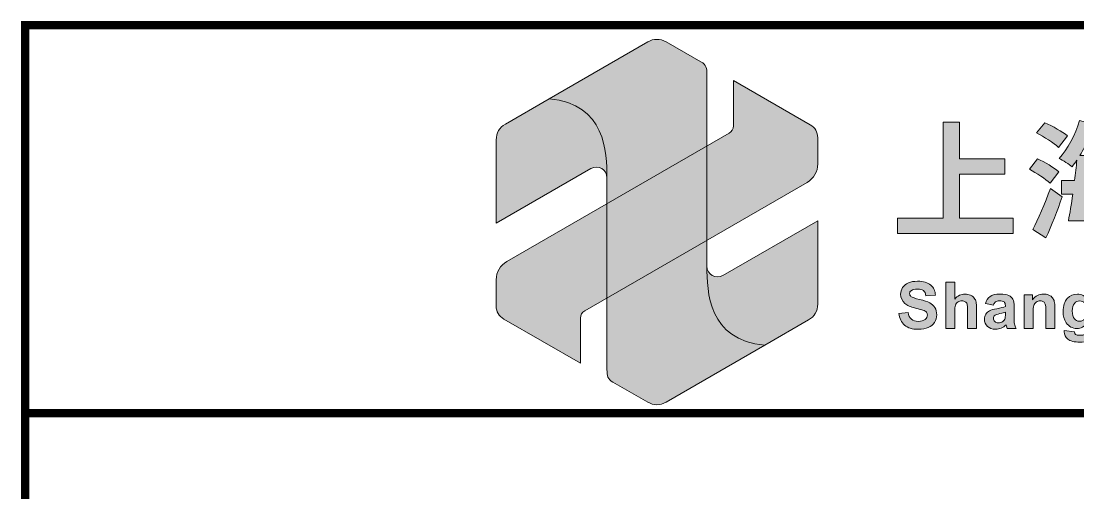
# Model space of a CAD drawing. Extents: x 148 to 221443, y -36682 to 6758.
# Drawn here: x 36044 to 36806, y -21675 to -21334 of the extents above; entities that cross this region are included whole.
import ezdxf

# ---------------------------------------------------------------- set-up
doc = ezdxf.new("R2010")
doc.units = 0
doc.header["$LTSCALE"] = 10
doc.header["$MEASUREMENT"] = 0
doc.layers.add('图层 1', color=7, linetype='Continuous')
doc.layers.add('图框层', color=7, linetype='Continuous', lineweight=15)

# ---------------------------------------------------------------- blocks, each defined once
blk = doc.blocks.new('block 3')
at = {"layer": '图层 1', "true_color": 0x0f208a}
h = blk.add_hatch(color=166, dxfattribs=at)
edge = h.paths.add_edge_path()
edge.add_spline(control_points=[(73.493, -141.42), (73.493, -141.42), (69.748, -143.582), (69.748, -143.582), (71.899, -143.781), (71.944, -145.62), (71.944, -146.584), (71.944, -146.584), (71.944, -153.861), (71.944, -153.861), (71.944, -154.116), (71.964, -154.233), (72.171, -154.351), (72.171, -154.351), (73.493, -155.106), (73.493, -155.106), (73.714, -155.233), (73.967, -155.234), (74.187, -155.106), (74.187, -155.106), (77.933, -152.944), (77.933, -152.944), (75.782, -152.745), (75.736, -150.907), (75.736, -149.942), (75.736, -149.942), (75.736, -142.665), (75.736, -142.665), (75.736, -142.41), (75.716, -142.293), (75.509, -142.175), (75.509, -142.175), (74.187, -141.42), (74.187, -141.42), (73.966, -141.294), (73.714, -141.293), (73.493, -141.42)], knot_values=[0, 0, 0, 0, 1, 1, 1, 2, 2, 2, 3, 3, 3, 4, 4, 4, 5, 5, 5, 6, 6, 6, 7, 7, 7, 8, 8, 8, 9, 9, 9, 10, 10, 10, 11, 11, 11, 12, 12, 12, 12], degree=3, periodic=0)
at = {"layer": '图层 1', "true_color": 0x4cab26}
h = blk.add_hatch(color=74, dxfattribs=at)
edge = h.paths.add_edge_path()
edge.add_spline(control_points=[(79.94, -146.057), (79.94, -146.057), (79.94, -145.06), (79.94, -145.06), (79.94, -144.852), (79.837, -144.673), (79.657, -144.569), (79.657, -144.569), (76.747, -142.889), (76.747, -142.889), (76.747, -142.889), (76.741, -144.609), (76.741, -144.609), (76.74, -144.727), (76.681, -144.828), (76.579, -144.888), (76.579, -144.888), (68.145, -149.76), (68.145, -149.76), (67.888, -149.908), (67.74, -150.163), (67.74, -150.46), (67.74, -150.46), (67.74, -151.457), (67.74, -151.457), (67.74, -151.665), (67.843, -151.844), (68.024, -151.948), (68.024, -151.948), (70.933, -153.628), (70.933, -153.628), (70.933, -153.628), (70.94, -151.91), (70.94, -151.91), (70.94, -151.792), (70.999, -151.69), (71.101, -151.631), (71.101, -151.631), (79.535, -146.758), (79.535, -146.758), (79.793, -146.609), (79.94, -146.354), (79.94, -146.057)], knot_values=[0, 0, 0, 0, 1, 1, 1, 2, 2, 2, 3, 3, 3, 4, 4, 4, 5, 5, 5, 6, 6, 6, 7, 7, 7, 8, 8, 8, 9, 9, 9, 10, 10, 10, 11, 11, 11, 12, 12, 12, 13, 13, 13, 14, 14, 14, 14], degree=3, periodic=0)
at = {"layer": '图层 1', "lineweight": 0}
for points, knots in [([(73.493, -141.42), (73.493, -141.42), (69.748, -143.582), (69.748, -143.582), (71.899, -143.781), (71.944, -145.62), (71.944, -146.584), (71.944, -146.584), (71.944, -153.861), (71.944, -153.861), (71.944, -154.116), (71.964, -154.233), (72.171, -154.351), (72.171, -154.351), (73.493, -155.106), (73.493, -155.106), (73.714, -155.233), (73.967, -155.234), (74.187, -155.106), (74.187, -155.106), (77.933, -152.944), (77.933, -152.944), (75.782, -152.745), (75.736, -150.907), (75.736, -149.942), (75.736, -149.942), (75.736, -142.665), (75.736, -142.665), (75.736, -142.41), (75.716, -142.293), (75.509, -142.175), (75.509, -142.175), (74.187, -141.42), (74.187, -141.42), (73.966, -141.294), (73.714, -141.293), (73.493, -141.42)], [0, 0, 0, 0, 1, 1, 1, 2, 2, 2, 3, 3, 3, 4, 4, 4, 5, 5, 5, 6, 6, 6, 7, 7, 7, 8, 8, 8, 9, 9, 9, 10, 10, 10, 11, 11, 11, 12, 12, 12, 12]), ([(79.94, -146.057), (79.94, -146.057), (79.94, -145.06), (79.94, -145.06), (79.94, -144.852), (79.837, -144.673), (79.657, -144.569), (79.657, -144.569), (76.747, -142.889), (76.747, -142.889), (76.747, -142.889), (76.741, -144.609), (76.741, -144.609), (76.74, -144.727), (76.681, -144.828), (76.579, -144.888), (76.579, -144.888), (68.145, -149.76), (68.145, -149.76), (67.888, -149.908), (67.74, -150.163), (67.74, -150.46), (67.74, -150.46), (67.74, -151.457), (67.74, -151.457), (67.74, -151.665), (67.843, -151.844), (68.024, -151.948), (68.024, -151.948), (70.933, -153.628), (70.933, -153.628), (70.933, -153.628), (70.94, -151.91), (70.94, -151.91), (70.94, -151.792), (70.999, -151.69), (71.101, -151.631), (71.101, -151.631), (79.535, -146.758), (79.535, -146.758), (79.793, -146.609), (79.94, -146.354), (79.94, -146.057)], [0, 0, 0, 0, 1, 1, 1, 2, 2, 2, 3, 3, 3, 4, 4, 4, 5, 5, 5, 6, 6, 6, 7, 7, 7, 8, 8, 8, 9, 9, 9, 10, 10, 10, 11, 11, 11, 12, 12, 12, 13, 13, 13, 14, 14, 14, 14]), ([(69.748, -143.582), (69.748, -143.582), (68.087, -144.541), (68.087, -144.541), (67.867, -144.668), (67.741, -144.887), (67.741, -145.142), (67.741, -145.142), (67.741, -148.31), (67.741, -148.31), (67.741, -148.31), (71.337, -146.234), (71.337, -146.234), (71.608, -146.077), (71.944, -146.272), (71.944, -146.584), (71.944, -145.62), (71.899, -143.781), (69.748, -143.582)], [0, 0, 0, 0, 1, 1, 1, 2, 2, 2, 3, 3, 3, 4, 4, 4, 5, 5, 5, 6, 6, 6, 6]), ([(77.933, -152.944), (77.933, -152.944), (79.593, -151.985), (79.593, -151.985), (79.813, -151.858), (79.94, -151.639), (79.94, -151.384), (79.94, -151.384), (79.94, -148.216), (79.94, -148.216), (79.94, -148.216), (76.343, -150.293), (76.343, -150.293), (76.073, -150.449), (75.736, -150.254), (75.736, -149.942), (75.736, -150.907), (75.782, -152.745), (77.933, -152.944)], [0, 0, 0, 0, 1, 1, 1, 2, 2, 2, 3, 3, 3, 4, 4, 4, 5, 5, 5, 6, 6, 6, 6])]:
    blk.add_open_spline(points, degree=3, knots=knots, dxfattribs=at)
blk = doc.blocks.new('block 5')
at = {"layer": '图层 1', "true_color": 0x0f208a}
h = blk.add_hatch(color=166, dxfattribs=at)
h.dxf.hatch_style = 2
h.paths.add_polyline_path([(87.354, -148.123), (87.354, -148.705), (82.97, -148.705), (82.97, -148.123), (84.701, -148.123), (84.701, -144.471), (85.322, -144.471), (85.322, -145.863), (87.039, -145.863), (87.039, -146.445), (85.322, -146.445), (85.322, -148.123)])
h = blk.add_hatch(color=166, dxfattribs=at)
h.dxf.hatch_style = 2
edge = h.paths.add_edge_path()
edge.add_spline(control_points=[(88.756, -146.79), (88.591, -146.625), (88.242, -146.402), (87.971, -146.256), (87.971, -146.256), (88.281, -145.863), (88.281, -145.863), (88.553, -145.985), (88.911, -146.198), (89.086, -146.353), (89.086, -146.353), (88.756, -146.79), (88.756, -146.79)], knot_values=[0, 0, 0, 0, 1, 1, 1, 2, 2, 2, 3, 3, 3, 4, 4, 4, 4], degree=3, periodic=0)
edge = h.paths.add_edge_path()
edge.add_spline(control_points=[(88.097, -148.55), (88.295, -148.177), (88.562, -147.561), (88.771, -146.993), (88.771, -146.993), (89.212, -147.313), (89.212, -147.313), (89.033, -147.828), (88.814, -148.39), (88.601, -148.866), (88.601, -148.866), (88.097, -148.55), (88.097, -148.55)], knot_values=[0, 0, 0, 0, 1, 1, 1, 2, 2, 2, 3, 3, 3, 4, 4, 4, 4], degree=3, periodic=0)
edge = h.paths.add_edge_path()
edge.add_spline(control_points=[(89.076, -145.427), (88.902, -145.262), (88.523, -145.029), (88.242, -144.879), (88.242, -144.879), (88.562, -144.491), (88.562, -144.491), (88.844, -144.622), (89.227, -144.835), (89.421, -144.99), (89.421, -144.99), (89.076, -145.427), (89.076, -145.427)], knot_values=[0, 0, 0, 0, 1, 1, 1, 2, 2, 2, 3, 3, 3, 4, 4, 4, 4], degree=3, periodic=0)
edge = h.paths.add_edge_path()
edge.add_spline(control_points=[(92.117, -147.212), (92.103, -147.406), (92.088, -147.575), (92.074, -147.726), (92.074, -147.726), (92.37, -147.726), (92.37, -147.726), (92.37, -147.726), (92.37, -148.216), (92.37, -148.216), (92.37, -148.216), (92.011, -148.216), (92.011, -148.216), (91.972, -148.448), (91.923, -148.584), (91.865, -148.667), (91.754, -148.817), (91.632, -148.861), (91.472, -148.885), (91.327, -148.909), (91.094, -148.909), (90.866, -148.895), (90.856, -148.759), (90.798, -148.555), (90.716, -148.424), (90.929, -148.444), (91.118, -148.444), (91.215, -148.444), (91.298, -148.444), (91.341, -148.429), (91.395, -148.366), (91.414, -148.337), (91.438, -148.293), (91.458, -148.216), (91.458, -148.216), (89.455, -148.216), (89.455, -148.216), (89.508, -147.939), (89.566, -147.585), (89.62, -147.212), (89.62, -147.212), (89.188, -147.212), (89.188, -147.212), (89.188, -147.212), (89.188, -146.688), (89.188, -146.688), (89.188, -146.688), (89.687, -146.688), (89.687, -146.688), (89.721, -146.426), (89.75, -146.164), (89.775, -145.917), (89.716, -146.004), (89.653, -146.087), (89.595, -146.164), (89.484, -146.077), (89.236, -145.921), (89.101, -145.849), (89.426, -145.504), (89.712, -144.947), (89.877, -144.413), (89.877, -144.413), (90.434, -144.554), (90.434, -144.554), (90.396, -144.665), (90.352, -144.787), (90.303, -144.903), (90.303, -144.903), (92.365, -144.903), (92.365, -144.903), (92.365, -144.903), (92.365, -145.417), (92.365, -145.417), (92.365, -145.417), (90.066, -145.417), (90.066, -145.417), (90.008, -145.529), (89.954, -145.635), (89.891, -145.737), (89.891, -145.737), (92.185, -145.737), (92.185, -145.737), (92.185, -145.737), (92.185, -145.907), (92.18, -145.98), (92.171, -146.237), (92.156, -146.47), (92.146, -146.688), (92.146, -146.688), (92.491, -146.688), (92.491, -146.688), (92.491, -146.688), (92.491, -147.212), (92.491, -147.212), (92.491, -147.212), (92.117, -147.212), (92.117, -147.212)], knot_values=[0, 0, 0, 0, 1, 1, 1, 2, 2, 2, 3, 3, 3, 4, 4, 4, 5, 5, 5, 6, 6, 6, 7, 7, 7, 8, 8, 8, 9, 9, 9, 10, 10, 10, 11, 11, 11, 12, 12, 12, 13, 13, 13, 14, 14, 14, 15, 15, 15, 16, 16, 16, 17, 17, 17, 18, 18, 18, 19, 19, 19, 20, 20, 20, 21, 21, 21, 22, 22, 22, 23, 23, 23, 24, 24, 24, 25, 25, 25, 26, 26, 26, 27, 27, 27, 28, 28, 28, 29, 29, 29, 30, 30, 30, 31, 31, 31, 32, 32, 32, 32], degree=3, periodic=0)
edge = h.paths.add_edge_path()
edge.add_spline(control_points=[(90.153, -147.212), (90.129, -147.391), (90.105, -147.561), (90.08, -147.726), (90.08, -147.726), (90.813, -147.726), (90.813, -147.726), (90.696, -147.595), (90.531, -147.444), (90.391, -147.328), (90.391, -147.328), (90.575, -147.212), (90.575, -147.212), (90.575, -147.212), (90.153, -147.212), (90.153, -147.212)], knot_values=[0, 0, 0, 0, 1, 1, 1, 2, 2, 2, 3, 3, 3, 4, 4, 4, 5, 5, 5, 5], degree=3, periodic=0)
edge = h.paths.add_edge_path()
edge.add_spline(control_points=[(90.279, -146.227), (90.26, -146.382), (90.24, -146.533), (90.221, -146.688), (90.221, -146.688), (90.876, -146.688), (90.876, -146.688), (90.779, -146.571), (90.643, -146.441), (90.522, -146.334), (90.522, -146.334), (90.686, -146.227), (90.686, -146.227), (90.686, -146.227), (90.279, -146.227), (90.279, -146.227)], knot_values=[0, 0, 0, 0, 1, 1, 1, 2, 2, 2, 3, 3, 3, 4, 4, 4, 5, 5, 5, 5], degree=3, periodic=0)
edge = h.paths.add_edge_path()
edge.add_spline(control_points=[(91.54, -147.726), (91.56, -147.58), (91.574, -147.415), (91.589, -147.212), (91.589, -147.212), (90.808, -147.212), (90.808, -147.212), (90.968, -147.343), (91.142, -147.498), (91.239, -147.619), (91.239, -147.619), (91.084, -147.726), (91.084, -147.726), (91.084, -147.726), (91.54, -147.726), (91.54, -147.726)], knot_values=[0, 0, 0, 0, 1, 1, 1, 2, 2, 2, 3, 3, 3, 4, 4, 4, 5, 5, 5, 5], degree=3, periodic=0)
edge = h.paths.add_edge_path()
edge.add_spline(control_points=[(90.919, -146.227), (91.055, -146.348), (91.205, -146.489), (91.288, -146.596), (91.288, -146.596), (91.152, -146.688), (91.152, -146.688), (91.152, -146.688), (91.618, -146.688), (91.618, -146.688), (91.623, -146.542), (91.632, -146.392), (91.637, -146.227), (91.637, -146.227), (90.919, -146.227), (90.919, -146.227)], knot_values=[0, 0, 0, 0, 1, 1, 1, 2, 2, 2, 3, 3, 3, 4, 4, 4, 5, 5, 5, 5], degree=3, periodic=0)
at = {"layer": '图层 1', "lineweight": 0}
blk.add_lwpolyline([(87.354, -148.123), (87.354, -148.705), (82.97, -148.705), (82.97, -148.123), (84.701, -148.123), (84.701, -144.471), (85.322, -144.471), (85.322, -145.863), (87.039, -145.863), (87.039, -146.445), (85.322, -146.445), (85.322, -148.123), (87.354, -148.123)], dxfattribs=at)
for points, knots in [([(89.076, -145.427), (88.902, -145.262), (88.523, -145.029), (88.242, -144.879), (88.242, -144.879), (88.562, -144.491), (88.562, -144.491), (88.844, -144.622), (89.227, -144.835), (89.421, -144.99), (89.421, -144.99), (89.076, -145.427), (89.076, -145.427)], [0, 0, 0, 0, 1, 1, 1, 2, 2, 2, 3, 3, 3, 4, 4, 4, 4]), ([(92.117, -147.212), (92.103, -147.406), (92.088, -147.575), (92.074, -147.726), (92.074, -147.726), (92.37, -147.726), (92.37, -147.726), (92.37, -147.726), (92.37, -148.216), (92.37, -148.216), (92.37, -148.216), (92.011, -148.216), (92.011, -148.216), (91.972, -148.448), (91.923, -148.584), (91.865, -148.667), (91.754, -148.817), (91.632, -148.861), (91.472, -148.885), (91.327, -148.909), (91.094, -148.909), (90.866, -148.895), (90.856, -148.759), (90.798, -148.555), (90.716, -148.424), (90.929, -148.444), (91.118, -148.444), (91.215, -148.444), (91.298, -148.444), (91.341, -148.429), (91.395, -148.366), (91.414, -148.337), (91.438, -148.293), (91.458, -148.216), (91.458, -148.216), (89.455, -148.216), (89.455, -148.216), (89.508, -147.939), (89.566, -147.585), (89.62, -147.212), (89.62, -147.212), (89.188, -147.212), (89.188, -147.212), (89.188, -147.212), (89.188, -146.688), (89.188, -146.688), (89.188, -146.688), (89.687, -146.688), (89.687, -146.688), (89.721, -146.426), (89.75, -146.164), (89.775, -145.917), (89.716, -146.004), (89.653, -146.087), (89.595, -146.164), (89.484, -146.077), (89.236, -145.921), (89.101, -145.849), (89.426, -145.504), (89.712, -144.947), (89.877, -144.413), (89.877, -144.413), (90.434, -144.554), (90.434, -144.554), (90.396, -144.665), (90.352, -144.787), (90.303, -144.903), (90.303, -144.903), (92.365, -144.903), (92.365, -144.903), (92.365, -144.903), (92.365, -145.417), (92.365, -145.417), (92.365, -145.417), (90.066, -145.417), (90.066, -145.417), (90.008, -145.529), (89.954, -145.635), (89.891, -145.737), (89.891, -145.737), (92.185, -145.737), (92.185, -145.737), (92.185, -145.737), (92.185, -145.907), (92.18, -145.98), (92.171, -146.237), (92.156, -146.47), (92.146, -146.688), (92.146, -146.688), (92.491, -146.688), (92.491, -146.688), (92.491, -146.688), (92.491, -147.212), (92.491, -147.212), (92.491, -147.212), (92.117, -147.212), (92.117, -147.212)], [0, 0, 0, 0, 1, 1, 1, 2, 2, 2, 3, 3, 3, 4, 4, 4, 5, 5, 5, 6, 6, 6, 7, 7, 7, 8, 8, 8, 9, 9, 9, 10, 10, 10, 11, 11, 11, 12, 12, 12, 13, 13, 13, 14, 14, 14, 15, 15, 15, 16, 16, 16, 17, 17, 17, 18, 18, 18, 19, 19, 19, 20, 20, 20, 21, 21, 21, 22, 22, 22, 23, 23, 23, 24, 24, 24, 25, 25, 25, 26, 26, 26, 27, 27, 27, 28, 28, 28, 29, 29, 29, 30, 30, 30, 31, 31, 31, 32, 32, 32, 32]), ([(88.756, -146.79), (88.591, -146.625), (88.242, -146.402), (87.971, -146.256), (87.971, -146.256), (88.281, -145.863), (88.281, -145.863), (88.553, -145.985), (88.911, -146.198), (89.086, -146.353), (89.086, -146.353), (88.756, -146.79), (88.756, -146.79)], [0, 0, 0, 0, 1, 1, 1, 2, 2, 2, 3, 3, 3, 4, 4, 4, 4]), ([(88.097, -148.55), (88.295, -148.177), (88.562, -147.561), (88.771, -146.993), (88.771, -146.993), (89.212, -147.313), (89.212, -147.313), (89.033, -147.828), (88.814, -148.39), (88.601, -148.866), (88.601, -148.866), (88.097, -148.55), (88.097, -148.55)], [0, 0, 0, 0, 1, 1, 1, 2, 2, 2, 3, 3, 3, 4, 4, 4, 4])]:
    blk.add_open_spline(points, degree=3, knots=knots, dxfattribs=at)
blk = doc.blocks.new('block 6')
at = {"layer": '图层 1', "true_color": 0x0f208a}
h = blk.add_hatch(color=166, dxfattribs=at)
h.dxf.hatch_style = 2
edge = h.paths.add_edge_path()
edge.add_spline(control_points=[(83.022, -151.732), (83.022, -151.732), (83.369, -151.699), (83.369, -151.699), (83.389, -151.815), (83.432, -151.9), (83.496, -151.955), (83.559, -152.009), (83.645, -152.037), (83.754, -152.037), (83.868, -152.037), (83.955, -152.012), (84.013, -151.964), (84.071, -151.915), (84.1, -151.858), (84.1, -151.794), (84.1, -151.752), (84.088, -151.716), (84.063, -151.687), (84.039, -151.658), (83.996, -151.632), (83.935, -151.611), (83.893, -151.597), (83.798, -151.571), (83.65, -151.534), (83.459, -151.486), (83.325, -151.428), (83.248, -151.36), (83.14, -151.262), (83.086, -151.144), (83.086, -151.005), (83.086, -150.915), (83.111, -150.831), (83.162, -150.753), (83.213, -150.675), (83.287, -150.615), (83.383, -150.574), (83.478, -150.533), (83.594, -150.513), (83.729, -150.513), (83.951, -150.513), (84.117, -150.561), (84.229, -150.658), (84.341, -150.755), (84.4, -150.885), (84.405, -151.047), (84.405, -151.047), (84.049, -151.063), (84.049, -151.063), (84.034, -150.972), (84.001, -150.907), (83.951, -150.867), (83.901, -150.827), (83.826, -150.808), (83.726, -150.808), (83.622, -150.808), (83.541, -150.829), (83.483, -150.871), (83.445, -150.899), (83.426, -150.935), (83.426, -150.981), (83.426, -151.022), (83.444, -151.058), (83.479, -151.087), (83.524, -151.125), (83.633, -151.165), (83.806, -151.206), (83.98, -151.247), (84.108, -151.289), (84.191, -151.332), (84.274, -151.376), (84.339, -151.436), (84.386, -151.512), (84.432, -151.587), (84.456, -151.681), (84.456, -151.792), (84.456, -151.894), (84.428, -151.988), (84.372, -152.076), (84.315, -152.164), (84.236, -152.23), (84.134, -152.273), (84.031, -152.316), (83.903, -152.337), (83.75, -152.337), (83.527, -152.337), (83.356, -152.286), (83.236, -152.183), (83.117, -152.08), (83.046, -151.929), (83.022, -151.732)], knot_values=[0, 0, 0, 0, 1, 1, 1, 2, 2, 2, 3, 3, 3, 4, 4, 4, 5, 5, 5, 6, 6, 6, 7, 7, 7, 8, 8, 8, 9, 9, 9, 10, 10, 10, 11, 11, 11, 12, 12, 12, 13, 13, 13, 14, 14, 14, 15, 15, 15, 16, 16, 16, 17, 17, 17, 18, 18, 18, 19, 19, 19, 20, 20, 20, 21, 21, 21, 22, 22, 22, 23, 23, 23, 24, 24, 24, 25, 25, 25, 26, 26, 26, 27, 27, 27, 28, 28, 28, 29, 29, 29, 30, 30, 30, 30], degree=3, periodic=0)
h = blk.add_hatch(color=166, dxfattribs=at)
h.dxf.hatch_style = 2
edge = h.paths.add_edge_path()
edge.add_spline(control_points=[(85.139, -150.543), (85.139, -150.543), (85.139, -151.191), (85.139, -151.191), (85.248, -151.064), (85.378, -151), (85.53, -151), (85.608, -151), (85.678, -151.014), (85.74, -151.043), (85.803, -151.072), (85.85, -151.109), (85.882, -151.154), (85.913, -151.199), (85.935, -151.249), (85.947, -151.303), (85.958, -151.358), (85.964, -151.442), (85.964, -151.557), (85.964, -151.557), (85.964, -152.306), (85.964, -152.306), (85.964, -152.306), (85.626, -152.306), (85.626, -152.306), (85.626, -152.306), (85.626, -151.631), (85.626, -151.631), (85.626, -151.497), (85.62, -151.412), (85.607, -151.376), (85.594, -151.34), (85.571, -151.311), (85.539, -151.29), (85.506, -151.269), (85.466, -151.258), (85.417, -151.258), (85.361, -151.258), (85.31, -151.272), (85.266, -151.299), (85.222, -151.327), (85.19, -151.368), (85.169, -151.423), (85.149, -151.477), (85.139, -151.559), (85.139, -151.666), (85.139, -151.666), (85.139, -152.306), (85.139, -152.306), (85.139, -152.306), (84.801, -152.306), (84.801, -152.306), (84.801, -152.306), (84.801, -150.543), (84.801, -150.543), (84.801, -150.543), (85.139, -150.543), (85.139, -150.543)], knot_values=[0, 0, 0, 0, 1, 1, 1, 2, 2, 2, 3, 3, 3, 4, 4, 4, 5, 5, 5, 6, 6, 6, 7, 7, 7, 8, 8, 8, 9, 9, 9, 10, 10, 10, 11, 11, 11, 12, 12, 12, 13, 13, 13, 14, 14, 14, 15, 15, 15, 16, 16, 16, 17, 17, 17, 18, 18, 18, 19, 19, 19, 19], degree=3, periodic=0)
h = blk.add_hatch(color=166, dxfattribs=at)
h.dxf.hatch_style = 2
edge = h.paths.add_edge_path()
edge.add_spline(control_points=[(86.608, -151.418), (86.608, -151.418), (86.302, -151.363), (86.302, -151.363), (86.336, -151.24), (86.396, -151.148), (86.48, -151.089), (86.564, -151.03), (86.689, -151), (86.855, -151), (87.006, -151), (87.118, -151.018), (87.192, -151.053), (87.265, -151.089), (87.317, -151.134), (87.347, -151.189), (87.377, -151.244), (87.393, -151.345), (87.393, -151.492), (87.393, -151.492), (87.389, -151.886), (87.389, -151.886), (87.389, -151.998), (87.394, -152.081), (87.405, -152.135), (87.416, -152.188), (87.436, -152.245), (87.466, -152.306), (87.466, -152.306), (87.132, -152.306), (87.132, -152.306), (87.123, -152.284), (87.112, -152.25), (87.099, -152.206), (87.093, -152.186), (87.089, -152.173), (87.087, -152.166), (87.029, -152.223), (86.968, -152.265), (86.902, -152.293), (86.836, -152.321), (86.766, -152.335), (86.691, -152.335), (86.56, -152.335), (86.456, -152.299), (86.38, -152.228), (86.305, -152.156), (86.267, -152.066), (86.267, -151.957), (86.267, -151.885), (86.284, -151.821), (86.319, -151.764), (86.353, -151.708), (86.401, -151.664), (86.463, -151.634), (86.526, -151.604), (86.615, -151.578), (86.732, -151.555), (86.89, -151.526), (87, -151.498), (87.061, -151.473), (87.061, -151.473), (87.061, -151.439), (87.061, -151.439), (87.061, -151.374), (87.045, -151.328), (87.012, -151.3), (86.98, -151.272), (86.92, -151.258), (86.831, -151.258), (86.771, -151.258), (86.724, -151.27), (86.69, -151.294), (86.657, -151.318), (86.629, -151.359), (86.608, -151.418)], knot_values=[0, 0, 0, 0, 1, 1, 1, 2, 2, 2, 3, 3, 3, 4, 4, 4, 5, 5, 5, 6, 6, 6, 7, 7, 7, 8, 8, 8, 9, 9, 9, 10, 10, 10, 11, 11, 11, 12, 12, 12, 13, 13, 13, 14, 14, 14, 15, 15, 15, 16, 16, 16, 17, 17, 17, 18, 18, 18, 19, 19, 19, 20, 20, 20, 21, 21, 21, 22, 22, 22, 23, 23, 23, 24, 24, 24, 25, 25, 25, 25], degree=3, periodic=0)
edge = h.paths.add_edge_path()
edge.add_spline(control_points=[(87.061, -151.692), (87.017, -151.707), (86.949, -151.724), (86.855, -151.744), (86.761, -151.764), (86.7, -151.784), (86.671, -151.803), (86.627, -151.834), (86.605, -151.874), (86.605, -151.923), (86.605, -151.969), (86.622, -152.011), (86.658, -152.045), (86.693, -152.08), (86.738, -152.097), (86.792, -152.097), (86.853, -152.097), (86.911, -152.077), (86.967, -152.037), (87.008, -152.006), (87.034, -151.969), (87.047, -151.925), (87.056, -151.896), (87.061, -151.841), (87.061, -151.76), (87.061, -151.76), (87.061, -151.692), (87.061, -151.692)], knot_values=[0, 0, 0, 0, 1, 1, 1, 2, 2, 2, 3, 3, 3, 4, 4, 4, 5, 5, 5, 6, 6, 6, 7, 7, 7, 8, 8, 8, 9, 9, 9, 9], degree=3, periodic=0)
h = blk.add_hatch(color=166, dxfattribs=at)
h.dxf.hatch_style = 2
edge = h.paths.add_edge_path()
edge.add_spline(control_points=[(88.937, -152.306), (88.937, -152.306), (88.599, -152.306), (88.599, -152.306), (88.599, -152.306), (88.599, -151.654), (88.599, -151.654), (88.599, -151.516), (88.591, -151.427), (88.577, -151.386), (88.563, -151.346), (88.539, -151.315), (88.507, -151.292), (88.474, -151.27), (88.435, -151.258), (88.389, -151.258), (88.331, -151.258), (88.278, -151.274), (88.232, -151.307), (88.185, -151.339), (88.153, -151.381), (88.136, -151.434), (88.119, -151.487), (88.11, -151.585), (88.11, -151.728), (88.11, -151.728), (88.11, -152.306), (88.11, -152.306), (88.11, -152.306), (87.772, -152.306), (87.772, -152.306), (87.772, -152.306), (87.772, -151.029), (87.772, -151.029), (87.772, -151.029), (88.086, -151.029), (88.086, -151.029), (88.086, -151.029), (88.086, -151.216), (88.086, -151.216), (88.198, -151.072), (88.338, -151), (88.507, -151), (88.582, -151), (88.65, -151.013), (88.712, -151.04), (88.774, -151.067), (88.82, -151.101), (88.852, -151.143), (88.883, -151.185), (88.906, -151.232), (88.918, -151.285), (88.93, -151.338), (88.937, -151.413), (88.937, -151.512), (88.937, -151.512), (88.937, -152.306), (88.937, -152.306)], knot_values=[0, 0, 0, 0, 1, 1, 1, 2, 2, 2, 3, 3, 3, 4, 4, 4, 5, 5, 5, 6, 6, 6, 7, 7, 7, 8, 8, 8, 9, 9, 9, 10, 10, 10, 11, 11, 11, 12, 12, 12, 13, 13, 13, 14, 14, 14, 15, 15, 15, 16, 16, 16, 17, 17, 17, 18, 18, 18, 19, 19, 19, 19], degree=3, periodic=0)
h = blk.add_hatch(color=166, dxfattribs=at)
h.dxf.hatch_style = 2
edge = h.paths.add_edge_path()
edge.add_spline(control_points=[(89.297, -152.39), (89.297, -152.39), (89.683, -152.437), (89.683, -152.437), (89.69, -152.482), (89.705, -152.513), (89.728, -152.53), (89.76, -152.554), (89.811, -152.566), (89.879, -152.566), (89.968, -152.566), (90.034, -152.552), (90.078, -152.526), (90.108, -152.508), (90.13, -152.48), (90.145, -152.441), (90.156, -152.412), (90.161, -152.361), (90.161, -152.286), (90.161, -152.286), (90.161, -152.099), (90.161, -152.099), (90.06, -152.237), (89.932, -152.306), (89.778, -152.306), (89.607, -152.306), (89.471, -152.233), (89.371, -152.088), (89.292, -151.973), (89.253, -151.831), (89.253, -151.66), (89.253, -151.446), (89.304, -151.282), (89.407, -151.169), (89.51, -151.056), (89.638, -151), (89.792, -151), (89.95, -151), (90.08, -151.069), (90.182, -151.208), (90.182, -151.208), (90.182, -151.029), (90.182, -151.029), (90.182, -151.029), (90.499, -151.029), (90.499, -151.029), (90.499, -151.029), (90.499, -152.175), (90.499, -152.175), (90.499, -152.326), (90.486, -152.438), (90.461, -152.513), (90.437, -152.587), (90.402, -152.646), (90.357, -152.688), (90.312, -152.731), (90.252, -152.764), (90.177, -152.788), (90.102, -152.812), (90.007, -152.824), (89.893, -152.824), (89.676, -152.824), (89.523, -152.787), (89.432, -152.713), (89.341, -152.639), (89.296, -152.545), (89.296, -152.431), (89.296, -152.42), (89.297, -152.406), (89.297, -152.39)], knot_values=[0, 0, 0, 0, 1, 1, 1, 2, 2, 2, 3, 3, 3, 4, 4, 4, 5, 5, 5, 6, 6, 6, 7, 7, 7, 8, 8, 8, 9, 9, 9, 10, 10, 10, 11, 11, 11, 12, 12, 12, 13, 13, 13, 14, 14, 14, 15, 15, 15, 16, 16, 16, 17, 17, 17, 18, 18, 18, 19, 19, 19, 20, 20, 20, 21, 21, 21, 22, 22, 22, 23, 23, 23, 23], degree=3, periodic=0)
edge = h.paths.add_edge_path()
edge.add_spline(control_points=[(89.599, -151.641), (89.599, -151.776), (89.626, -151.876), (89.678, -151.938), (89.73, -152.002), (89.795, -152.033), (89.872, -152.033), (89.955, -152.033), (90.024, -152.001), (90.081, -151.936), (90.138, -151.872), (90.167, -151.776), (90.167, -151.649), (90.167, -151.517), (90.14, -151.419), (90.085, -151.355), (90.031, -151.291), (89.962, -151.258), (89.878, -151.258), (89.797, -151.258), (89.73, -151.29), (89.678, -151.353), (89.626, -151.416), (89.599, -151.512), (89.599, -151.641)], knot_values=[0, 0, 0, 0, 1, 1, 1, 2, 2, 2, 3, 3, 3, 4, 4, 4, 5, 5, 5, 6, 6, 6, 7, 7, 7, 8, 8, 8, 8], degree=3, periodic=0)
at = {"layer": '图层 1', "lineweight": 0}
for points, knots in [([(83.022, -151.732), (83.022, -151.732), (83.369, -151.699), (83.369, -151.699), (83.389, -151.815), (83.432, -151.9), (83.496, -151.955), (83.559, -152.009), (83.645, -152.037), (83.754, -152.037), (83.868, -152.037), (83.955, -152.012), (84.013, -151.964), (84.071, -151.915), (84.1, -151.858), (84.1, -151.794), (84.1, -151.752), (84.088, -151.716), (84.063, -151.687), (84.039, -151.658), (83.996, -151.632), (83.935, -151.611), (83.893, -151.597), (83.798, -151.571), (83.65, -151.534), (83.459, -151.486), (83.325, -151.428), (83.248, -151.36), (83.14, -151.262), (83.086, -151.144), (83.086, -151.005), (83.086, -150.915), (83.111, -150.831), (83.162, -150.753), (83.213, -150.675), (83.287, -150.615), (83.383, -150.574), (83.478, -150.533), (83.594, -150.513), (83.729, -150.513), (83.951, -150.513), (84.117, -150.561), (84.229, -150.658), (84.341, -150.755), (84.4, -150.885), (84.405, -151.047), (84.405, -151.047), (84.049, -151.063), (84.049, -151.063), (84.034, -150.972), (84.001, -150.907), (83.951, -150.867), (83.901, -150.827), (83.826, -150.808), (83.726, -150.808), (83.622, -150.808), (83.541, -150.829), (83.483, -150.871), (83.445, -150.899), (83.426, -150.935), (83.426, -150.981), (83.426, -151.022), (83.444, -151.058), (83.479, -151.087), (83.524, -151.125), (83.633, -151.165), (83.806, -151.206), (83.98, -151.247), (84.108, -151.289), (84.191, -151.332), (84.274, -151.376), (84.339, -151.436), (84.386, -151.512), (84.432, -151.587), (84.456, -151.681), (84.456, -151.792), (84.456, -151.894), (84.428, -151.988), (84.372, -152.076), (84.315, -152.164), (84.236, -152.23), (84.134, -152.273), (84.031, -152.316), (83.903, -152.337), (83.75, -152.337), (83.527, -152.337), (83.356, -152.286), (83.236, -152.183), (83.117, -152.08), (83.046, -151.929), (83.022, -151.732)], [0, 0, 0, 0, 1, 1, 1, 2, 2, 2, 3, 3, 3, 4, 4, 4, 5, 5, 5, 6, 6, 6, 7, 7, 7, 8, 8, 8, 9, 9, 9, 10, 10, 10, 11, 11, 11, 12, 12, 12, 13, 13, 13, 14, 14, 14, 15, 15, 15, 16, 16, 16, 17, 17, 17, 18, 18, 18, 19, 19, 19, 20, 20, 20, 21, 21, 21, 22, 22, 22, 23, 23, 23, 24, 24, 24, 25, 25, 25, 26, 26, 26, 27, 27, 27, 28, 28, 28, 29, 29, 29, 30, 30, 30, 30]), ([(85.139, -150.543), (85.139, -150.543), (85.139, -151.191), (85.139, -151.191), (85.248, -151.064), (85.378, -151), (85.53, -151), (85.608, -151), (85.678, -151.014), (85.74, -151.043), (85.803, -151.072), (85.85, -151.109), (85.882, -151.154), (85.913, -151.199), (85.935, -151.249), (85.947, -151.303), (85.958, -151.358), (85.964, -151.442), (85.964, -151.557), (85.964, -151.557), (85.964, -152.306), (85.964, -152.306), (85.964, -152.306), (85.626, -152.306), (85.626, -152.306), (85.626, -152.306), (85.626, -151.631), (85.626, -151.631), (85.626, -151.497), (85.62, -151.412), (85.607, -151.376), (85.594, -151.34), (85.571, -151.311), (85.539, -151.29), (85.506, -151.269), (85.466, -151.258), (85.417, -151.258), (85.361, -151.258), (85.31, -151.272), (85.266, -151.299), (85.222, -151.327), (85.19, -151.368), (85.169, -151.423), (85.149, -151.477), (85.139, -151.559), (85.139, -151.666), (85.139, -151.666), (85.139, -152.306), (85.139, -152.306), (85.139, -152.306), (84.801, -152.306), (84.801, -152.306), (84.801, -152.306), (84.801, -150.543), (84.801, -150.543), (84.801, -150.543), (85.139, -150.543), (85.139, -150.543)], [0, 0, 0, 0, 1, 1, 1, 2, 2, 2, 3, 3, 3, 4, 4, 4, 5, 5, 5, 6, 6, 6, 7, 7, 7, 8, 8, 8, 9, 9, 9, 10, 10, 10, 11, 11, 11, 12, 12, 12, 13, 13, 13, 14, 14, 14, 15, 15, 15, 16, 16, 16, 17, 17, 17, 18, 18, 18, 19, 19, 19, 19]), ([(86.608, -151.418), (86.608, -151.418), (86.302, -151.363), (86.302, -151.363), (86.336, -151.24), (86.396, -151.148), (86.48, -151.089), (86.564, -151.03), (86.689, -151), (86.855, -151), (87.006, -151), (87.118, -151.018), (87.192, -151.053), (87.265, -151.089), (87.317, -151.134), (87.347, -151.189), (87.377, -151.244), (87.393, -151.345), (87.393, -151.492), (87.393, -151.492), (87.389, -151.886), (87.389, -151.886), (87.389, -151.998), (87.394, -152.081), (87.405, -152.135), (87.416, -152.188), (87.436, -152.245), (87.466, -152.306), (87.466, -152.306), (87.132, -152.306), (87.132, -152.306), (87.123, -152.284), (87.112, -152.25), (87.099, -152.206), (87.093, -152.186), (87.089, -152.173), (87.087, -152.166), (87.029, -152.223), (86.968, -152.265), (86.902, -152.293), (86.836, -152.321), (86.766, -152.335), (86.691, -152.335), (86.56, -152.335), (86.456, -152.299), (86.38, -152.228), (86.305, -152.156), (86.267, -152.066), (86.267, -151.957), (86.267, -151.885), (86.284, -151.821), (86.319, -151.764), (86.353, -151.708), (86.401, -151.664), (86.463, -151.634), (86.526, -151.604), (86.615, -151.578), (86.732, -151.555), (86.89, -151.526), (87, -151.498), (87.061, -151.473), (87.061, -151.473), (87.061, -151.439), (87.061, -151.439), (87.061, -151.374), (87.045, -151.328), (87.012, -151.3), (86.98, -151.272), (86.92, -151.258), (86.831, -151.258), (86.771, -151.258), (86.724, -151.27), (86.69, -151.294), (86.657, -151.318), (86.629, -151.359), (86.608, -151.418)], [0, 0, 0, 0, 1, 1, 1, 2, 2, 2, 3, 3, 3, 4, 4, 4, 5, 5, 5, 6, 6, 6, 7, 7, 7, 8, 8, 8, 9, 9, 9, 10, 10, 10, 11, 11, 11, 12, 12, 12, 13, 13, 13, 14, 14, 14, 15, 15, 15, 16, 16, 16, 17, 17, 17, 18, 18, 18, 19, 19, 19, 20, 20, 20, 21, 21, 21, 22, 22, 22, 23, 23, 23, 24, 24, 24, 25, 25, 25, 25]), ([(88.937, -152.306), (88.937, -152.306), (88.599, -152.306), (88.599, -152.306), (88.599, -152.306), (88.599, -151.654), (88.599, -151.654), (88.599, -151.516), (88.591, -151.427), (88.577, -151.386), (88.563, -151.346), (88.539, -151.315), (88.507, -151.292), (88.474, -151.27), (88.435, -151.258), (88.389, -151.258), (88.331, -151.258), (88.278, -151.274), (88.232, -151.307), (88.185, -151.339), (88.153, -151.381), (88.136, -151.434), (88.119, -151.487), (88.11, -151.585), (88.11, -151.728), (88.11, -151.728), (88.11, -152.306), (88.11, -152.306), (88.11, -152.306), (87.772, -152.306), (87.772, -152.306), (87.772, -152.306), (87.772, -151.029), (87.772, -151.029), (87.772, -151.029), (88.086, -151.029), (88.086, -151.029), (88.086, -151.029), (88.086, -151.216), (88.086, -151.216), (88.198, -151.072), (88.338, -151), (88.507, -151), (88.582, -151), (88.65, -151.013), (88.712, -151.04), (88.774, -151.067), (88.82, -151.101), (88.852, -151.143), (88.883, -151.185), (88.906, -151.232), (88.918, -151.285), (88.93, -151.338), (88.937, -151.413), (88.937, -151.512), (88.937, -151.512), (88.937, -152.306), (88.937, -152.306)], [0, 0, 0, 0, 1, 1, 1, 2, 2, 2, 3, 3, 3, 4, 4, 4, 5, 5, 5, 6, 6, 6, 7, 7, 7, 8, 8, 8, 9, 9, 9, 10, 10, 10, 11, 11, 11, 12, 12, 12, 13, 13, 13, 14, 14, 14, 15, 15, 15, 16, 16, 16, 17, 17, 17, 18, 18, 18, 19, 19, 19, 19]), ([(89.297, -152.39), (89.297, -152.39), (89.683, -152.437), (89.683, -152.437), (89.69, -152.482), (89.705, -152.513), (89.728, -152.53), (89.76, -152.554), (89.811, -152.566), (89.879, -152.566), (89.968, -152.566), (90.034, -152.552), (90.078, -152.526), (90.108, -152.508), (90.13, -152.48), (90.145, -152.441), (90.156, -152.412), (90.161, -152.361), (90.161, -152.286), (90.161, -152.286), (90.161, -152.099), (90.161, -152.099), (90.06, -152.237), (89.932, -152.306), (89.778, -152.306), (89.607, -152.306), (89.471, -152.233), (89.371, -152.088), (89.292, -151.973), (89.253, -151.831), (89.253, -151.66), (89.253, -151.446), (89.304, -151.282), (89.407, -151.169), (89.51, -151.056), (89.638, -151), (89.792, -151), (89.95, -151), (90.08, -151.069), (90.182, -151.208), (90.182, -151.208), (90.182, -151.029), (90.182, -151.029), (90.182, -151.029), (90.499, -151.029), (90.499, -151.029), (90.499, -151.029), (90.499, -152.175), (90.499, -152.175), (90.499, -152.326), (90.486, -152.438), (90.461, -152.513), (90.437, -152.587), (90.402, -152.646), (90.357, -152.688), (90.312, -152.731), (90.252, -152.764), (90.177, -152.788), (90.102, -152.812), (90.007, -152.824), (89.893, -152.824), (89.676, -152.824), (89.523, -152.787), (89.432, -152.713), (89.341, -152.639), (89.296, -152.545), (89.296, -152.431), (89.296, -152.42), (89.297, -152.406), (89.297, -152.39)], [0, 0, 0, 0, 1, 1, 1, 2, 2, 2, 3, 3, 3, 4, 4, 4, 5, 5, 5, 6, 6, 6, 7, 7, 7, 8, 8, 8, 9, 9, 9, 10, 10, 10, 11, 11, 11, 12, 12, 12, 13, 13, 13, 14, 14, 14, 15, 15, 15, 16, 16, 16, 17, 17, 17, 18, 18, 18, 19, 19, 19, 20, 20, 20, 21, 21, 21, 22, 22, 22, 23, 23, 23, 23]), ([(89.599, -151.641), (89.599, -151.776), (89.626, -151.876), (89.678, -151.938), (89.73, -152.002), (89.795, -152.033), (89.872, -152.033), (89.955, -152.033), (90.024, -152.001), (90.081, -151.936), (90.138, -151.872), (90.167, -151.776), (90.167, -151.649), (90.167, -151.517), (90.14, -151.419), (90.085, -151.355), (90.031, -151.291), (89.962, -151.258), (89.878, -151.258), (89.797, -151.258), (89.73, -151.29), (89.678, -151.353), (89.626, -151.416), (89.599, -151.512), (89.599, -151.641)], [0, 0, 0, 0, 1, 1, 1, 2, 2, 2, 3, 3, 3, 4, 4, 4, 5, 5, 5, 6, 6, 6, 7, 7, 7, 8, 8, 8, 8]), ([(87.061, -151.692), (87.017, -151.707), (86.949, -151.724), (86.855, -151.744), (86.761, -151.764), (86.7, -151.784), (86.671, -151.803), (86.627, -151.834), (86.605, -151.874), (86.605, -151.923), (86.605, -151.969), (86.622, -152.011), (86.658, -152.045), (86.693, -152.08), (86.738, -152.097), (86.792, -152.097), (86.853, -152.097), (86.911, -152.077), (86.967, -152.037), (87.008, -152.006), (87.034, -151.969), (87.047, -151.925), (87.056, -151.896), (87.061, -151.841), (87.061, -151.76), (87.061, -151.76), (87.061, -151.692), (87.061, -151.692)], [0, 0, 0, 0, 1, 1, 1, 2, 2, 2, 3, 3, 3, 4, 4, 4, 5, 5, 5, 6, 6, 6, 7, 7, 7, 8, 8, 8, 9, 9, 9, 9])]:
    blk.add_open_spline(points, degree=3, knots=knots, dxfattribs=at)
blk = doc.blocks.new('block 4')
at = {"layer": '图层 1'}
for name in ['block 5', 'block 6']:
    blk.add_blockref(name, (0, 0), dxfattribs=at)
blk = doc.blocks.new('block 2')
at = {"layer": '图层 1'}
for name in ['block 3', 'block 4']:
    blk.add_blockref(name, (0, 0), dxfattribs=at)

msp = doc.modelspace()

# ---------------------------------------------------------------- hatches: boundary and pattern name
at = {"layer": '图框层'}
h = msp.add_hatch(color=256, dxfattribs=at)
h.dxf.hatch_style = 1
h.set_gradient(color1=(1, 64, 152), color2=(0, 162, 234))
edge = h.paths.add_edge_path()
edge.add_spline(control_points=[(36464.353, -21422.0825), (36463.9686, -21420.5785), (36463.5235, -21419.0796), (36463.0082, -21417.5975)], knot_values=[1.56249719, 1.56249719, 1.56249719, 1.56249719, 1.62499379, 1.62499379, 1.62499379, 1.62499379], degree=3, periodic=0)
edge.add_spline(control_points=[(36463.0082, -21417.5975), (36462.4928, -21416.1153), (36461.9072, -21414.6499), (36461.2418, -21413.213)], knot_values=[1.49999987, 1.49999987, 1.49999987, 1.49999987, 1.56249719, 1.56249719, 1.56249719, 1.56249719], degree=3, periodic=0)
edge.add_spline(control_points=[(36461.2418, -21413.213), (36460.909, -21412.4944), (36460.5563, -21411.7829), (36460.1824, -21411.08)], knot_values=[1.46874766, 1.46874766, 1.46874766, 1.46874766, 1.49999987, 1.49999987, 1.49999987, 1.49999987], degree=3, periodic=0)
edge.add_spline(control_points=[(36460.1824, -21411.08), (36459.8086, -21410.3771), (36459.4136, -21409.6828), (36458.9962, -21408.9985)], knot_values=[1.43749566, 1.43749566, 1.43749566, 1.43749566, 1.46874766, 1.46874766, 1.46874766, 1.46874766], degree=3, periodic=0)
edge.add_spline(control_points=[(36458.9962, -21408.9985), (36458.5789, -21408.3143), (36458.1392, -21407.6401), (36457.6761, -21406.9774)], knot_values=[5.56250434, 5.56250434, 5.56250434, 5.56250434, 5.59375203, 5.59375203, 5.59375203, 5.59375203], degree=3, periodic=0)
edge.add_spline(control_points=[(36458.9962, -21408.9985), (36458.5789, -21408.3143), (36458.1392, -21407.6401), (36457.6761, -21406.9774)], knot_values=[1.40624797, 1.40624797, 1.40624797, 1.40624797, 1.43749566, 1.43749566, 1.43749566, 1.43749566], degree=3, periodic=0)
edge.add_spline(control_points=[(36457.6761, -21406.9774), (36456.7496, -21405.6519), (36455.729, -21404.3724), (36454.6048, -21403.1504)], knot_values=[1.34374828, 1.34374828, 1.34374828, 1.34374828, 1.40624797, 1.40624797, 1.40624797, 1.40624797], degree=3, periodic=0)
edge.add_spline(control_points=[(36454.6048, -21403.1504), (36454.0426, -21402.5394), (36453.4545, -21401.9427), (36452.8392, -21401.362)], knot_values=[1.31249703, 1.31249703, 1.31249703, 1.31249703, 1.34374828, 1.34374828, 1.34374828, 1.34374828], degree=3, periodic=0)
edge.add_spline(control_points=[(36452.8392, -21401.362), (36452.2241, -21400.7813), (36451.5818, -21400.2164), (36450.9112, -21399.6689)], knot_values=[1.28124859, 1.28124859, 1.28124859, 1.28124859, 1.31249703, 1.31249703, 1.31249703, 1.31249703], degree=3, periodic=0)
edge.add_spline(control_points=[(36450.9112, -21399.6689), (36450.2405, -21399.1213), (36449.5415, -21398.591), (36448.813, -21398.0795)], knot_values=[1.24999755, 1.24999755, 1.24999755, 1.24999755, 1.28124859, 1.28124859, 1.28124859, 1.28124859], degree=3, periodic=0)
edge.add_spline(control_points=[(36448.813, -21398.0795), (36448.0846, -21397.568), (36447.3266, -21397.0753), (36446.538, -21396.6029)], knot_values=[1.21874891, 1.21874891, 1.21874891, 1.21874891, 1.24999755, 1.24999755, 1.24999755, 1.24999755], degree=3, periodic=0)
edge.add_spline(control_points=[(36446.538, -21396.6029), (36445.7493, -21396.1304), (36444.9299, -21395.6781), (36444.0785, -21395.2475)], knot_values=[1.18749814, 1.18749814, 1.18749814, 1.18749814, 1.21874891, 1.21874891, 1.21874891, 1.21874891], degree=3, periodic=0)
edge.add_spline(control_points=[(36444.0785, -21395.2475), (36443.2273, -21394.817), (36442.3441, -21394.4081), (36441.4278, -21394.0224)], knot_values=[1.15624922, 1.15624922, 1.15624922, 1.15624922, 1.18749814, 1.18749814, 1.18749814, 1.18749814], degree=3, periodic=0)
edge.add_spline(control_points=[(36441.4278, -21394.0224), (36440.5115, -21393.6366), (36439.5621, -21393.274), (36438.5784, -21392.936)], knot_values=[1.12499883, 1.12499883, 1.12499883, 1.12499883, 1.15624922, 1.15624922, 1.15624922, 1.15624922], degree=3, periodic=0)
edge.add_spline(control_points=[(36438.5784, -21392.936), (36437.5948, -21392.5981), (36436.5768, -21392.2847), (36435.5234, -21391.9974)], knot_values=[1.09374953, 1.09374953, 1.09374953, 1.09374953, 1.12499883, 1.12499883, 1.12499883, 1.12499883], degree=3, periodic=0)
edge.add_spline(control_points=[(36435.5234, -21391.9974), (36434.4699, -21391.7101), (36433.3809, -21391.4488), (36432.2553, -21391.2151)], knot_values=[1.06249938, 1.06249938, 1.06249938, 1.06249938, 1.09374953, 1.09374953, 1.09374953, 1.09374953], degree=3, periodic=0)
edge.add_spline(control_points=[(36432.2553, -21391.2151), (36431.1297, -21390.9813), (36429.9674, -21390.7751), (36428.7673, -21390.5979)], knot_values=[1.03124985, 1.03124985, 1.03124985, 1.03124985, 1.06249938, 1.06249938, 1.06249938, 1.06249938], degree=3, periodic=0)
edge.add_spline(control_points=[(36428.7673, -21390.5979), (36427.5671, -21390.4207), (36426.329, -21390.2724), (36425.0519, -21390.1546), (36425.0519, -21390.1546), (36425.0519, -21390.1546), (36425.0519, -21390.1546)], knot_values=[0.99999721, 0.99999721, 0.99999721, 0.99999721, 1.03124706, 1.03124706, 1.03124706, 1.03124985, 1.03124985, 1.03124985, 1.03124985], degree=3, periodic=0)
edge.add_spline(control_points=[(36428.7673, -21390.5979), (36427.5671, -21390.4207), (36426.329, -21390.2724), (36425.0519, -21390.1546)], knot_values=[5.96875015, 5.96875015, 5.96875015, 5.96875015, 6, 6, 6, 6], degree=3, periodic=0)
edge.add_spline(control_points=[(36425.0519, -21390.1546), (36425.0519, -21390.1546), (36393.5083, -21408.3679), (36393.5083, -21408.3679)], knot_values=[0, 0, 0, 0, 1, 1, 1, 1], degree=3, periodic=0)
edge.add_spline(control_points=[(36393.5083, -21408.3679), (36389.3158, -21410.7898), (36386.9168, -21414.9463), (36386.9168, -21419.7869), (36386.9168, -21419.7869), (36386.9168, -21434.8354), (36386.9168, -21449.8839)], knot_values=[1, 1, 1, 1, 2, 2, 2, 2.5, 2.5, 2.5, 2.5], degree=3, periodic=0)
edge.add_spline(control_points=[(36386.9168, -21449.8839), (36386.9168, -21464.9324), (36386.9168, -21479.981), (36386.9168, -21479.981), (36386.9168, -21479.981), (36455.2471, -21440.5301), (36455.2471, -21440.5301)], knot_values=[2.5, 2.5, 2.5, 2.5, 3, 3, 3, 4, 4, 4, 4], degree=3, periodic=0)
edge.add_spline(control_points=[(36455.2471, -21440.5301), (36460.3888, -21437.5584), (36466.7806, -21441.2502), (36466.7806, -21447.1871)], knot_values=[4, 4, 4, 4, 5, 5, 5, 5], degree=3, periodic=0)
edge.add_spline(control_points=[(36466.7806, -21465.8273), (36466.7806, -21454.5282), (36466.7806, -21447.1871), (36466.7806, -21447.1871), (36466.7806, -21444.8964), (36466.7672, -21442.3462), (36466.6638, -21439.6297)], knot_values=[1.87499563, 1.87499563, 1.87499563, 1.87499563, 2.10541277, 2.10541277, 2.10541277, 2.23041714, 2.23041714, 2.23041714, 2.23041714], degree=3, periodic=0)
edge.add_spline(control_points=[(36466.6638, -21439.6297), (36466.7672, -21442.3462), (36466.7806, -21444.8964), (36466.7806, -21447.1871)], knot_values=[5, 5, 5, 5, 5.12500437, 5.12500437, 5.12500437, 5.12500437], degree=3, periodic=0)
edge.add_spline(control_points=[(36466.7806, -21465.8273), (36466.7806, -21454.5282), (36466.7806, -21447.1871), (36466.7806, -21447.1871), (36466.7806, -21444.8964), (36466.7672, -21442.3462), (36466.6638, -21439.6297)], knot_values=[1.87499563, 1.87499563, 1.87499563, 1.87499563, 2.10541277, 2.10541277, 2.10541277, 2.23041714, 2.23041714, 2.23041714, 2.23041714], degree=3, periodic=0)
edge.add_spline(control_points=[(36466.7806, -21447.1871), (36466.7806, -21444.8964), (36466.7672, -21442.3462), (36466.6638, -21439.6297)], knot_values=[5, 5, 5, 5, 5.12500437, 5.12500437, 5.12500437, 5.12500437], degree=3, periodic=0)
edge.add_spline(control_points=[(36466.6638, -21439.6297), (36466.5605, -21436.9133), (36466.3672, -21434.0308), (36466.0076, -21431.0752)], knot_values=[1.74999987, 1.74999987, 1.74999987, 1.74999987, 1.87499563, 1.87499563, 1.87499563, 1.87499563], degree=3, periodic=0)
edge.add_spline(control_points=[(36466.0076, -21431.0752), (36465.8278, -21429.5974), (36465.6063, -21428.1013), (36465.3338, -21426.5986)], knot_values=[1.68749656, 1.68749656, 1.68749656, 1.68749656, 1.74999987, 1.74999987, 1.74999987, 1.74999987], degree=3, periodic=0)
edge.add_spline(control_points=[(36465.3338, -21426.5986), (36465.0612, -21425.0959), (36464.7375, -21423.5867), (36464.353, -21422.0825)], knot_values=[1.62499379, 1.62499379, 1.62499379, 1.62499379, 1.68749656, 1.68749656, 1.68749656, 1.68749656], degree=3, periodic=0)
h = msp.add_hatch(color=256, dxfattribs=at)
h.dxf.hatch_style = 1
h.set_gradient(color1=(0, 162, 234), color2=(1, 64, 152))
edge = h.paths.add_edge_path()
edge.add_spline(control_points=[(36612.1079, -21549.8103), (36616.3004, -21547.3884), (36618.6994, -21543.2384), (36618.6994, -21538.3946), (36618.6994, -21538.3946), (36618.6994, -21523.3461), (36618.6994, -21508.2976)], knot_values=[1, 1, 1, 1, 2, 2, 2, 2.5, 2.5, 2.5, 2.5], degree=3, periodic=0)
edge.add_spline(control_points=[(36618.6994, -21508.2976), (36618.6994, -21493.2491), (36618.6994, -21478.2005), (36618.6994, -21478.2005), (36618.6994, -21478.2005), (36550.369, -21517.6514), (36550.369, -21517.6514)], knot_values=[2.5, 2.5, 2.5, 2.5, 3, 3, 3, 4, 4, 4, 4], degree=3, periodic=0)
edge.add_spline(control_points=[(36550.369, -21517.6514), (36545.2274, -21520.6166), (36538.8388, -21516.9248), (36538.8388, -21510.9944)], knot_values=[4, 4, 4, 4, 5, 5, 5, 5], degree=3, periodic=0)
edge.add_spline(control_points=[(36538.8388, -21492.1975), (36538.8388, -21503.5854), (36538.8388, -21510.9944), (36538.8388, -21510.9944), (36538.8388, -21513.2846), (36538.8522, -21515.8345), (36538.9554, -21518.5506)], knot_values=[7.87499562, 7.87499562, 7.87499562, 7.87499562, 8.10647613, 8.10647613, 8.10647613, 8.23148051, 8.23148051, 8.23148051, 8.23148051], degree=3, periodic=0)
edge.add_spline(control_points=[(36538.9554, -21518.5506), (36538.8522, -21515.8345), (36538.8388, -21513.2846), (36538.8388, -21510.9944)], knot_values=[5, 5, 5, 5, 5.12500438, 5.12500438, 5.12500438, 5.12500438], degree=3, periodic=0)
edge.add_spline(control_points=[(36538.8388, -21492.1975), (36538.8388, -21503.5854), (36538.8388, -21510.9944), (36538.8388, -21510.9944), (36538.8388, -21513.2846), (36538.8522, -21515.8345), (36538.9554, -21518.5506)], knot_values=[7.87499562, 7.87499562, 7.87499562, 7.87499562, 8.10647613, 8.10647613, 8.10647613, 8.23148051, 8.23148051, 8.23148051, 8.23148051], degree=3, periodic=0)
edge.add_spline(control_points=[(36538.8388, -21510.9944), (36538.8388, -21513.2846), (36538.8522, -21515.8345), (36538.9554, -21518.5506)], knot_values=[5, 5, 5, 5, 5.12500438, 5.12500438, 5.12500438, 5.12500438], degree=3, periodic=0)
edge.add_spline(control_points=[(36538.9554, -21518.5506), (36539.0587, -21521.2665), (36539.2519, -21524.1487), (36539.6113, -21527.1038)], knot_values=[7.74999997, 7.74999997, 7.74999997, 7.74999997, 7.87499562, 7.87499562, 7.87499562, 7.87499562], degree=3, periodic=0)
edge.add_spline(control_points=[(36539.6113, -21527.1038), (36539.7911, -21528.5815), (36540.0124, -21530.0775), (36540.2849, -21531.58)], knot_values=[7.68749656, 7.68749656, 7.68749656, 7.68749656, 7.74999997, 7.74999997, 7.74999997, 7.74999997], degree=3, periodic=0)
edge.add_spline(control_points=[(36540.2849, -21531.58), (36540.5574, -21533.0824), (36540.881, -21534.5915), (36541.2653, -21536.0955)], knot_values=[7.62499376, 7.62499376, 7.62499376, 7.62499376, 7.68749656, 7.68749656, 7.68749656, 7.68749656], degree=3, periodic=0)
edge.add_spline(control_points=[(36541.2653, -21536.0955), (36541.6496, -21537.5993), (36542.0946, -21539.098), (36542.6099, -21540.58)], knot_values=[7.56249719, 7.56249719, 7.56249719, 7.56249719, 7.62499376, 7.62499376, 7.62499376, 7.62499376], degree=3, periodic=0)
edge.add_spline(control_points=[(36542.6099, -21540.58), (36543.3828, -21542.8031), (36544.3138, -21544.9884), (36545.4352, -21547.0967)], knot_values=[7.46874766, 7.46874766, 7.46874766, 7.46874766, 7.56249719, 7.56249719, 7.56249719, 7.56249719], degree=3, periodic=0)
edge.add_spline(control_points=[(36545.4352, -21547.0967), (36545.809, -21547.7996), (36546.204, -21548.4938), (36546.6213, -21549.178)], knot_values=[7.43749565, 7.43749565, 7.43749565, 7.43749565, 7.46874766, 7.46874766, 7.46874766, 7.46874766], degree=3, periodic=0)
edge.add_spline(control_points=[(36546.6213, -21549.178), (36547.0385, -21549.8622), (36547.4781, -21550.5363), (36547.9413, -21551.1989)], knot_values=[7.40624797, 7.40624797, 7.40624797, 7.40624797, 7.43749565, 7.43749565, 7.43749565, 7.43749565], degree=3, periodic=0)
edge.add_spline(control_points=[(36547.9413, -21551.1989), (36548.4044, -21551.8616), (36548.8912, -21552.5129), (36549.4027, -21553.1512)], knot_values=[7.37499626, 7.37499626, 7.37499626, 7.37499626, 7.40624797, 7.40624797, 7.40624797, 7.40624797], degree=3, periodic=0)
edge.add_spline(control_points=[(36549.4027, -21553.1512), (36549.9141, -21553.7894), (36550.4502, -21554.4147), (36551.0123, -21555.0256)], knot_values=[7.34374828, 7.34374828, 7.34374828, 7.34374828, 7.37499626, 7.37499626, 7.37499626, 7.37499626], degree=3, periodic=0)
edge.add_spline(control_points=[(36551.0123, -21555.0256), (36551.5744, -21555.6366), (36552.1625, -21556.2331), (36552.7777, -21556.8138)], knot_values=[7.31249688, 7.31249688, 7.31249688, 7.31249688, 7.34374828, 7.34374828, 7.34374828, 7.34374828], degree=3, periodic=0)
edge.add_spline(control_points=[(36552.7777, -21556.8138), (36553.3928, -21557.3945), (36554.035, -21557.9593), (36554.7056, -21558.5068)], knot_values=[7.28124859, 7.28124859, 7.28124859, 7.28124859, 7.31249688, 7.31249688, 7.31249688, 7.31249688], degree=3, periodic=0)
edge.add_spline(control_points=[(36554.7056, -21558.5068), (36555.3762, -21559.0543), (36556.0752, -21559.5846), (36556.8036, -21560.096)], knot_values=[7.2499975, 7.2499975, 7.2499975, 7.2499975, 7.28124859, 7.28124859, 7.28124859, 7.28124859], degree=3, periodic=0)
edge.add_spline(control_points=[(36556.8036, -21560.096), (36557.532, -21560.6074), (36558.2899, -21561.1001), (36559.0786, -21561.5725)], knot_values=[7.21874891, 7.21874891, 7.21874891, 7.21874891, 7.2499975, 7.2499975, 7.2499975, 7.2499975], degree=3, periodic=0)
edge.add_spline(control_points=[(36559.0786, -21561.5725), (36559.8672, -21562.045), (36560.6866, -21562.4972), (36561.5379, -21562.9278)], knot_values=[7.18749813, 7.18749813, 7.18749813, 7.18749813, 7.21874891, 7.21874891, 7.21874891, 7.21874891], degree=3, periodic=0)
edge.add_spline(control_points=[(36561.5379, -21562.9278), (36562.3891, -21563.3583), (36563.2723, -21563.7671), (36564.1885, -21564.1528)], knot_values=[7.15624922, 7.15624922, 7.15624922, 7.15624922, 7.18749813, 7.18749813, 7.18749813, 7.18749813], degree=3, periodic=0)
edge.add_spline(control_points=[(36564.1885, -21564.1528), (36565.1048, -21564.5385), (36566.0542, -21564.9011), (36567.0379, -21565.239)], knot_values=[7.12499878, 7.12499878, 7.12499878, 7.12499878, 7.15624922, 7.15624922, 7.15624922, 7.15624922], degree=3, periodic=0)
edge.add_spline(control_points=[(36567.0379, -21565.239), (36568.0215, -21565.577), (36569.0394, -21565.8904), (36570.0929, -21566.1776)], knot_values=[7.09374953, 7.09374953, 7.09374953, 7.09374953, 7.12499878, 7.12499878, 7.12499878, 7.12499878], degree=3, periodic=0)
edge.add_spline(control_points=[(36570.0929, -21566.1776), (36571.1463, -21566.4649), (36572.2352, -21566.7262), (36573.3608, -21566.9599)], knot_values=[7.06249963, 7.06249963, 7.06249963, 7.06249963, 7.09374953, 7.09374953, 7.09374953, 7.09374953], degree=3, periodic=0)
edge.add_spline(control_points=[(36573.3608, -21566.9599), (36574.4864, -21567.1936), (36575.6487, -21567.3998), (36576.8489, -21567.5771)], knot_values=[7.03124984, 7.03124984, 7.03124984, 7.03124984, 7.06249963, 7.06249963, 7.06249963, 7.06249963], degree=3, periodic=0)
edge.add_spline(control_points=[(36576.8489, -21567.5771), (36578.0491, -21567.7543), (36579.2871, -21567.9026), (36580.5642, -21568.0204), (36580.5642, -21568.0204), (36580.5642, -21568.0204), (36580.5642, -21568.0204)], knot_values=[7, 7, 7, 7, 7.03124984, 7.03124984, 7.03124984, 7.03124984, 7.03124984, 7.03124984, 7.03124984], degree=3, periodic=0)
edge.add_spline(control_points=[(36580.5642, -21568.0204), (36580.5642, -21568.0204), (36612.1079, -21549.8103), (36612.1079, -21549.8103)], knot_values=[0, 0, 0, 0, 1, 1, 1, 1], degree=3, periodic=0)

# ---------------------------------------------------------------- linework, layer by layer
at = {"layer": '图框层', "const_width": 6}
msp.add_lwpolyline([(36047.3862, -22017.1167), (39647.3862, -22017.1167), (39647.3862, -21337.1167), (36047.3862, -21337.1167)], close=True, dxfattribs=at)
msp.add_lwpolyline([(36047.3862, -21617.1167), (39647.3862, -21617.1167)], dxfattribs=at)

# ---------------------------------------------------------------- block references
at = {"layer": '图层 1', "xscale": 19, "yscale": 19, "zscale": 19}
msp.add_blockref('block 2', (35099.846, -18662.0913), dxfattribs=at)

doc.saveas('drawing.dxf')
